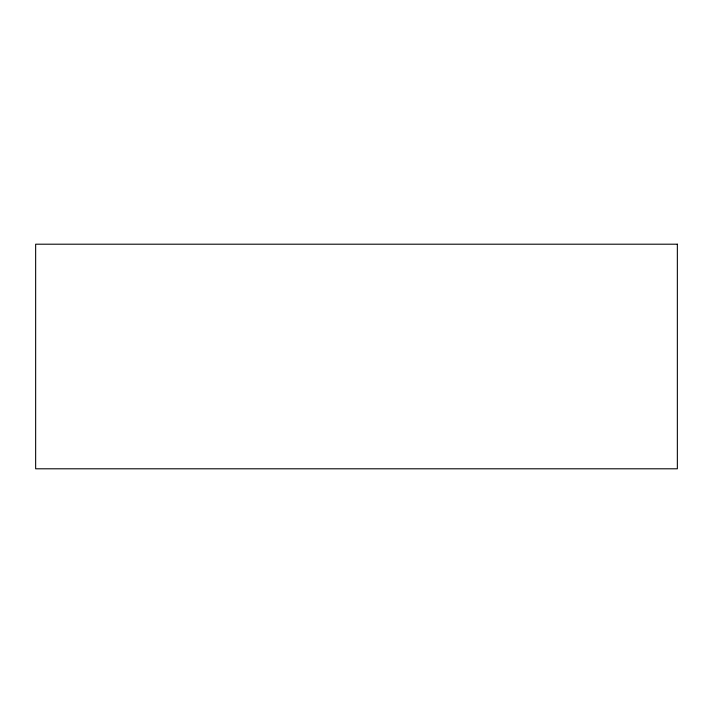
<?xml version="1.0" encoding="UTF-8"?>
<svg xmlns="http://www.w3.org/2000/svg" width="713" height="713" viewBox="0 0 713 713"><rect width="100%" height="100%" fill="white"/><g stroke="black" fill="none" stroke-linecap="round" stroke-linejoin="round"><path stroke-width="1.07" d="M677.35 244.202L35.65 244.202L35.65 468.798L677.35 468.798L677.35 244.202"/></g></svg>
